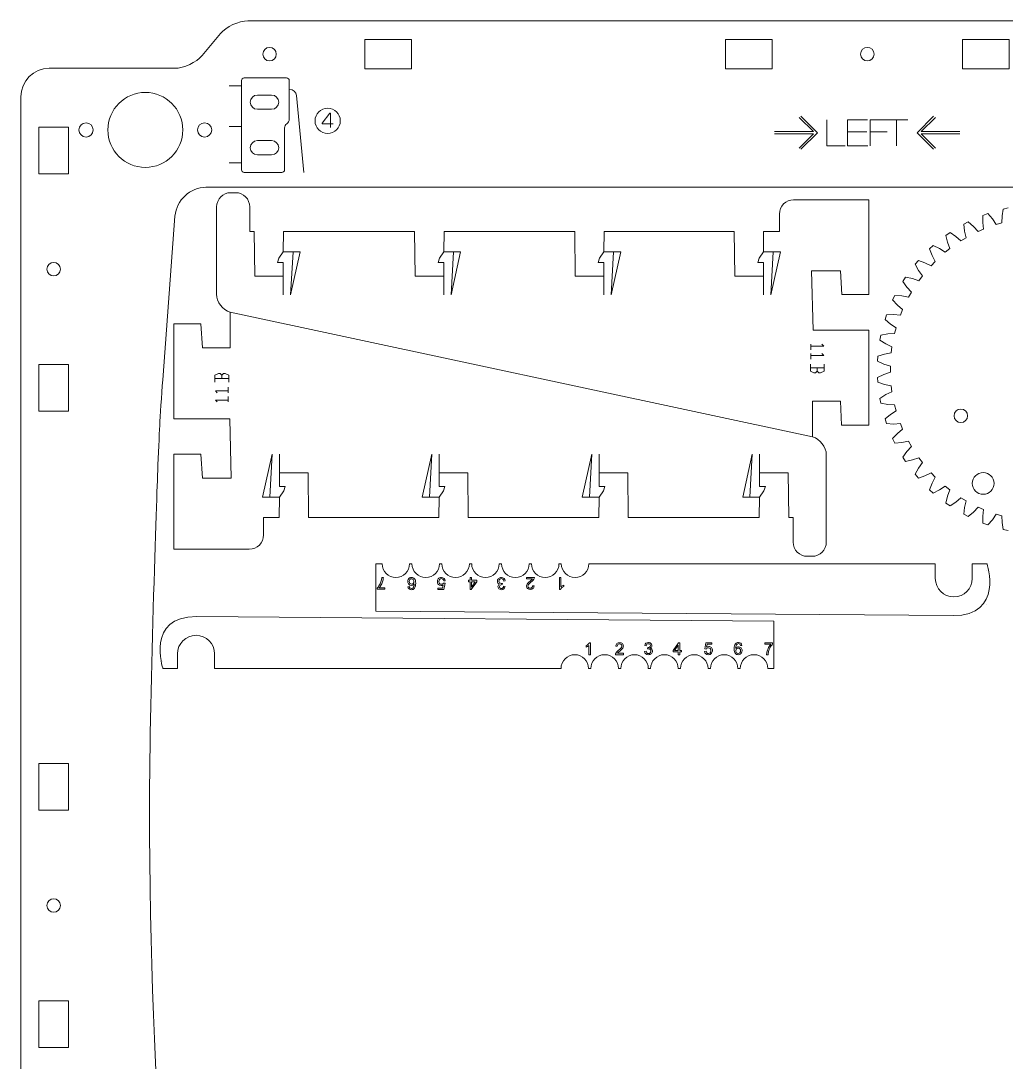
# Model space of a CAD drawing. Header units: inches. Extents: x 1 to 720, y -394 to -4.
# Drawn here: x 1.2 to 209, y -223.6 to -4 of the extents above; entities that cross this region are included whole.
import ezdxf

# ---------------------------------------------------------------- set-up
doc = ezdxf.new("R2010")
doc.units = ezdxf.units.IN
doc.header["$MEASUREMENT"] = 0
doc.layers.add('Layer 1', color=7, linetype='Continuous')

# ---------------------------------------------------------------- blocks, each defined once
blk = doc.blocks.new('block 183')
at = {"layer": 'Layer 1', "lineweight": 0}
blk.add_lwpolyline([(73.7, -7.92), (83.55, -7.92), (83.55, -14.12), (73.7, -14.12), (73.7, -7.92)], dxfattribs=at)
blk = doc.blocks.new('block 184')
at = {"layer": 'Layer 1', "lineweight": 0}
blk.add_open_spline([(53.63, -9.6), (54.42, -9.6), (55.06, -10.24), (55.06, -11.03), (55.06, -11.81), (54.42, -12.45), (53.63, -12.45), (52.84, -12.45), (52.21, -11.81), (52.21, -11.03), (52.21, -10.24), (52.84, -9.6), (53.63, -9.6)], degree=3, knots=[0, 0, 0, 0, 1, 1, 1, 2, 2, 2, 3, 3, 3, 4, 4, 4, 4], dxfattribs=at)
blk = doc.blocks.new('block 182')
at = {"layer": 'Layer 1'}
for name in ['block 183', 'block 184']:
    blk.add_blockref(name, (0, 0), dxfattribs=at)
blk = doc.blocks.new('block 190')
at = {"layer": 'Layer 1', "lineweight": 0}
blk.add_lwpolyline([(159.63, -14.12), (149.78, -14.12), (149.78, -7.92), (159.63, -7.92), (159.63, -14.12)], dxfattribs=at)
blk = doc.blocks.new('block 191')
at = {"layer": 'Layer 1', "lineweight": 0}
blk.add_lwpolyline([(209.63, -14.12), (199.78, -14.12), (199.78, -7.92), (209.63, -7.92), (209.63, -14.12)], dxfattribs=at)
blk = doc.blocks.new('block 189')
at = {"layer": 'Layer 1'}
for name in ['block 190', 'block 191']:
    blk.add_blockref(name, (0, 0), dxfattribs=at)
blk = doc.blocks.new('block 192')
at = {"layer": 'Layer 1', "lineweight": 0}
blk.add_open_spline([(179.7, -12.45), (178.92, -12.45), (178.28, -11.81), (178.28, -11.02), (178.28, -10.23), (178.92, -9.6), (179.7, -9.6), (180.49, -9.6), (181.13, -10.23), (181.13, -11.02), (181.13, -11.81), (180.49, -12.45), (179.7, -12.45)], degree=3, knots=[0, 0, 0, 0, 1, 1, 1, 2, 2, 2, 3, 3, 3, 4, 4, 4, 4], dxfattribs=at)
blk = doc.blocks.new('block 188')
at = {"layer": 'Layer 1'}
for name in ['block 189', 'block 192']:
    blk.add_blockref(name, (0, 0), dxfattribs=at)
blk = doc.blocks.new('block 208')
at = {"layer": 'Layer 1', "lineweight": 0}
blk.add_lwpolyline([(5, -170.45), (5, -160.6), (11.2, -160.6), (11.2, -170.45), (5, -170.45)], dxfattribs=at)
blk = doc.blocks.new('block 209')
at = {"layer": 'Layer 1', "lineweight": 0}
blk.add_lwpolyline([(5, -220.45), (5, -210.6), (11.2, -210.6), (11.2, -220.45), (5, -220.45)], dxfattribs=at)
blk = doc.blocks.new('block 207')
at = {"layer": 'Layer 1'}
for name in ['block 208', 'block 209']:
    blk.add_blockref(name, (0, 0), dxfattribs=at)
blk = doc.blocks.new('block 210')
at = {"layer": 'Layer 1', "lineweight": 0}
blk.add_open_spline([(6.68, -190.53), (6.68, -189.74), (7.32, -189.1), (8.1, -189.1), (8.89, -189.1), (9.53, -189.74), (9.53, -190.53), (9.53, -191.32), (8.89, -191.95), (8.1, -191.95), (7.32, -191.95), (6.68, -191.32), (6.68, -190.53)], degree=3, knots=[0, 0, 0, 0, 1, 1, 1, 2, 2, 2, 3, 3, 3, 4, 4, 4, 4], dxfattribs=at)
blk = doc.blocks.new('block 206')
at = {"layer": 'Layer 1'}
for name in ['block 207', 'block 210']:
    blk.add_blockref(name, (0, 0), dxfattribs=at)
blk = doc.blocks.new('block 213')
at = {"layer": 'Layer 1', "lineweight": 0}
blk.add_lwpolyline([(5, -36.28), (5, -26.43), (11.2, -26.43), (11.2, -36.28), (5, -36.28)], dxfattribs=at)
blk = doc.blocks.new('block 214')
at = {"layer": 'Layer 1', "lineweight": 0}
blk.add_lwpolyline([(5, -86.28), (5, -76.43), (11.2, -76.43), (11.2, -86.28), (5, -86.28)], dxfattribs=at)
blk = doc.blocks.new('block 212')
at = {"layer": 'Layer 1'}
for name in ['block 213', 'block 214']:
    blk.add_blockref(name, (0, 0), dxfattribs=at)
blk = doc.blocks.new('block 215')
at = {"layer": 'Layer 1', "lineweight": 0}
blk.add_open_spline([(6.68, -56.36), (6.68, -55.57), (7.32, -54.93), (8.1, -54.93), (8.89, -54.93), (9.53, -55.57), (9.53, -56.36), (9.53, -57.15), (8.89, -57.78), (8.1, -57.78), (7.32, -57.78), (6.68, -57.15), (6.68, -56.36)], degree=3, knots=[0, 0, 0, 0, 1, 1, 1, 2, 2, 2, 3, 3, 3, 4, 4, 4, 4], dxfattribs=at)
blk = doc.blocks.new('block 211')
at = {"layer": 'Layer 1'}
for name in ['block 212', 'block 215']:
    blk.add_blockref(name, (0, 0), dxfattribs=at)
blk = doc.blocks.new('block 237')
at = {"layer": 'Layer 1', "lineweight": 0}
for points in [[(175.01, -30.33), (171.18, -30.33), (171.18, -24.89)], [(179.82, -30.33), (175.53, -30.33), (175.53, -24.89), (179.77, -24.89)], [(180.29, -30.33), (180.29, -24.89), (184.11, -24.89)], [(183.52, -24.89), (188.22, -24.89)], [(185.88, -30.33), (185.88, -24.89)], [(175.53, -27.42), (179.59, -27.42)], [(180.29, -27.42), (183.89, -27.42)]]:
    blk.add_lwpolyline(points, dxfattribs=at)
blk = doc.blocks.new('block 238')
at = {"layer": 'Layer 1', "lineweight": 0}
for points in [[(165.34, -24.37), (168.32, -27.36), (160.15, -27.36)], [(160.15, -27.86), (168.33, -27.86), (165.33, -30.86)]]:
    blk.add_lwpolyline(points, dxfattribs=at)
blk = doc.blocks.new('block 240')
at = {"layer": 'Layer 1', "lineweight": 0}
for points in [[(199.25, -27.36), (191.08, -27.36), (194.08, -24.36)], [(194.07, -30.85), (191.08, -27.86), (199.25, -27.86)]]:
    blk.add_lwpolyline(points, dxfattribs=at)
blk = doc.blocks.new('block 239')
at = {"layer": 'Layer 1', "lineweight": 0}
blk.add_lwpolyline([(193.69, -31.09), (190.22, -27.61), (193.69, -24.13)], dxfattribs=at)
at = {"layer": 'Layer 1'}
blk.add_blockref('block 240', (0, 0), dxfattribs=at)
blk = doc.blocks.new('block 236')
at = {"layer": 'Layer 1', "lineweight": 0}
blk.add_lwpolyline([(165.71, -24.13), (169.18, -27.61), (165.71, -31.09)], dxfattribs=at)
at = {"layer": 'Layer 1'}
for name in ['block 239', 'block 238', 'block 237']:
    blk.add_blockref(name, (0, 0), dxfattribs=at)
blk = doc.blocks.new('block 244')
at = {"layer": 'Layer 1', "lineweight": 0}
blk.add_open_spline([(57.83, -18.49), (58.61, -18.41), (59.24, -18.99), (59.32, -19.78), (59.32, -19.78), (60.85, -35.97), (60.85, -35.97)], degree=3, knots=[0, 0, 0, 0, 1, 1, 1, 2, 2, 2, 2], dxfattribs=at)
blk = doc.blocks.new('block 243')
at = {"layer": 'Layer 1', "lineweight": 0}
for points in [[(47.71, -17.74), (45.1, -17.74)], [(47.71, -26.3), (45.1, -26.3)], [(47.71, -33.96), (45.1, -33.96)]]:
    blk.add_lwpolyline(points, dxfattribs=at)
blk.add_open_spline([(56.24, -35.97), (56.55, -35.97), (56.81, -35.72), (56.81, -35.4), (56.81, -35.4), (56.81, -26.59), (56.81, -26.59), (56.81, -26.27), (57.02, -25.88), (57.27, -25.7), (57.27, -25.7), (57.32, -25.67), (57.32, -25.67), (57.58, -25.49), (57.79, -25.09), (57.79, -24.78), (57.79, -24.78), (57.79, -16.61), (57.79, -16.61), (57.79, -16.3), (57.53, -16.04), (57.22, -16.04), (57.22, -16.04), (48.27, -16.04), (48.27, -16.04), (47.96, -16.04), (47.71, -16.3), (47.71, -16.61), (47.71, -16.61), (47.71, -35.4), (47.71, -35.4), (47.71, -35.72), (47.96, -35.97), (48.27, -35.97), (48.27, -35.97), (56.24, -35.97), (56.24, -35.97)], degree=3, knots=[0, 0, 0, 0, 1, 1, 1, 2, 2, 2, 3, 3, 3, 4, 4, 4, 5, 5, 5, 6, 6, 6, 7, 7, 7, 8, 8, 8, 9, 9, 9, 10, 10, 10, 11, 11, 11, 12, 12, 12, 12], dxfattribs=at)
at = {"layer": 'Layer 1'}
blk.add_blockref('block 244', (0, 0), dxfattribs=at)
blk = doc.blocks.new('block 249')
at = {"layer": 'Layer 1', "lineweight": 0}
for points in [[(66.46, -25.69), (64.71, -25.69), (64.71, -25.57), (66.35, -23.5), (66.46, -23.5), (66.46, -25.69)], [(67.07, -25.69), (66.46, -25.69), (66.46, -26.48)]]:
    blk.add_lwpolyline(points, dxfattribs=at)
blk = doc.blocks.new('block 258')
at = {"layer": 'Layer 1', "lineweight": 0}
for points in [[(170.11, -72.21), (170.5, -72.6), (167.78, -72.6)], [(167.78, -72.21), (167.78, -73.38)]]:
    blk.add_lwpolyline(points, dxfattribs=at)
blk = doc.blocks.new('block 259')
at = {"layer": 'Layer 1', "lineweight": 0}
for points in [[(170.11, -74.16), (170.5, -74.55), (167.78, -74.55)], [(167.78, -74.16), (167.78, -75.33)]]:
    blk.add_lwpolyline(points, dxfattribs=at)
blk = doc.blocks.new('block 257')
at = {"layer": 'Layer 1'}
for name in ['block 258', 'block 259']:
    blk.add_blockref(name, (0, 0), dxfattribs=at)
blk = doc.blocks.new('block 261')
at = {"layer": 'Layer 1', "lineweight": 0}
for points in [[(167.69, -76.41), (167.69, -77.86), (168.41, -78.23), (168.78, -78.23), (169.14, -77.86), (169.14, -77.14)], [(169.14, -77.86), (169.5, -78.23), (169.86, -78.23), (170.59, -77.86), (170.59, -76.41)], [(170.59, -77.14), (167.69, -77.14)]]:
    blk.add_lwpolyline(points, dxfattribs=at)
blk = doc.blocks.new('block 260')
at = {"layer": 'Layer 1'}
blk.add_blockref('block 261', (0, 0), dxfattribs=at)
blk = doc.blocks.new('block 256')
at = {"layer": 'Layer 1'}
for name in ['block 257', 'block 260']:
    blk.add_blockref(name, (0, 0), dxfattribs=at)
blk = doc.blocks.new('block 264')
at = {"layer": 'Layer 1', "lineweight": 0}
for points in [[(44.93, -84.36), (44.93, -83.2)], [(42.6, -84.36), (42.22, -83.98), (44.93, -83.98)]]:
    blk.add_lwpolyline(points, dxfattribs=at)
blk = doc.blocks.new('block 265')
at = {"layer": 'Layer 1', "lineweight": 0}
for points in [[(42.6, -82.41), (42.22, -82.03), (44.93, -82.03)], [(44.93, -82.41), (44.93, -81.25)]]:
    blk.add_lwpolyline(points, dxfattribs=at)
blk = doc.blocks.new('block 263')
at = {"layer": 'Layer 1'}
for name in ['block 265', 'block 264']:
    blk.add_blockref(name, (0, 0), dxfattribs=at)
blk = doc.blocks.new('block 267')
at = {"layer": 'Layer 1', "lineweight": 0}
for points in [[(43.57, -78.71), (43.21, -78.35), (42.85, -78.35), (42.12, -78.71), (42.12, -80.16)], [(45.02, -80.16), (45.02, -78.71), (44.3, -78.35), (43.94, -78.35), (43.57, -78.71), (43.57, -79.44)], [(42.12, -79.44), (45.02, -79.44)]]:
    blk.add_lwpolyline(points, dxfattribs=at)
blk = doc.blocks.new('block 266')
at = {"layer": 'Layer 1'}
blk.add_blockref('block 267', (0, 0), dxfattribs=at)
blk = doc.blocks.new('block 262')
at = {"layer": 'Layer 1'}
for name in ['block 266', 'block 263']:
    blk.add_blockref(name, (0, 0), dxfattribs=at)
blk = doc.blocks.new('block 312')
at = {"layer": 'Layer 1', "lineweight": 0}
blk.add_open_spline([(200.86, -87.28), (200.86, -88.07), (200.22, -88.7), (199.43, -88.7), (198.65, -88.7), (198.01, -88.06), (198.01, -87.27), (198.02, -86.48), (198.66, -85.85), (199.44, -85.85), (200.23, -85.85), (200.87, -86.49), (200.86, -87.28)], degree=3, knots=[0, 0, 0, 0, 1, 1, 1, 2, 2, 2, 3, 3, 3, 4, 4, 4, 4], dxfattribs=at)
blk = doc.blocks.new('block 313')
at = {"layer": 'Layer 1', "lineweight": 0}
blk.add_open_spline([(235.5, -87.28), (235.5, -88.07), (234.86, -88.7), (234.08, -88.7), (233.29, -88.7), (232.65, -88.06), (232.65, -87.27), (232.66, -86.48), (233.3, -85.85), (234.08, -85.85), (234.87, -85.85), (235.51, -86.49), (235.5, -87.28)], degree=3, knots=[0, 0, 0, 0, 1, 1, 1, 2, 2, 2, 3, 3, 3, 4, 4, 4, 4], dxfattribs=at)
blk = doc.blocks.new('block 314')
at = {"layer": 'Layer 1', "lineweight": 0}
blk.add_open_spline([(218.18, -57.28), (218.18, -58.06), (217.54, -58.7), (216.76, -58.7), (215.97, -58.7), (215.33, -58.06), (215.33, -57.27), (215.34, -56.48), (215.98, -55.85), (216.76, -55.85), (217.55, -55.85), (218.19, -56.49), (218.18, -57.28)], degree=3, knots=[0, 0, 0, 0, 1, 1, 1, 2, 2, 2, 3, 3, 3, 4, 4, 4, 4], dxfattribs=at)
blk = doc.blocks.new('block 311')
at = {"layer": 'Layer 1'}
for name in ['block 314', 'block 312', 'block 313']:
    blk.add_blockref(name, (0, 0), dxfattribs=at)
blk = doc.blocks.new('block 176')
at = {"layer": 'Layer 1', "lineweight": 0}
for points in [[(209.38, -111.49), (208.36, -111.25), (208.13, -109.79), (208.1, -108.37), (206.88, -108.01), (206.08, -109.18), (205.09, -110.28), (204.1, -109.92), (204.07, -108.44), (204.22, -107.03), (203.05, -106.51), (202.11, -107.57), (200.99, -108.54), (200.06, -108.05), (200.21, -106.58), (200.54, -105.2), (199.45, -104.54), (198.38, -105.47), (197.15, -106.29), (196.28, -105.69), (196.62, -104.25), (197.13, -102.92), (196.13, -102.12), (194.95, -102.91), (193.62, -103.57), (192.84, -102.86), (193.36, -101.47), (194.03, -100.22), (193.14, -99.3), (191.87, -99.93), (190.47, -100.41), (189.79, -99.61), (190.48, -98.3), (191.31, -97.15), (190.55, -96.12), (189.2, -96.59), (187.75, -96.88), (187.18, -96), (188.03, -94.79), (189, -93.75), (188.37, -92.64), (186.98, -92.92), (185.51, -93.03), (185.05, -92.08), (186.05, -90.99), (187.15, -90.09), (186.67, -88.9), (185.25, -89.01), (183.77, -88.93), (183.44, -87.92), (184.58, -86.98), (185.77, -86.21), (185.45, -84.98), (184.03, -84.9), (182.58, -84.63), (182.37, -83.6), (183.62, -82.8), (184.91, -82.2), (184.75, -80.93), (183.35, -80.68), (181.94, -80.22), (181.87, -79.17), (183.21, -78.54), (184.56, -78.11), (184.56, -76.83), (183.21, -76.4), (181.87, -75.77), (181.94, -74.71), (183.35, -74.26), (184.75, -74), (184.91, -72.74), (183.62, -72.14), (182.37, -71.34), (182.58, -70.3), (184.03, -70.03), (185.45, -69.96), (185.77, -68.72), (184.58, -67.96), (183.44, -67.01), (183.77, -66.01), (185.25, -65.93), (186.67, -66.04), (187.15, -64.85), (186.05, -63.94), (185.05, -62.86), (185.51, -61.9), (186.98, -62.01), (188.37, -62.3), (189, -61.19), (188.03, -60.15), (187.18, -58.94), (187.75, -58.06), (189.2, -58.35), (190.55, -58.81), (191.31, -57.79), (190.48, -56.64), (189.79, -55.33), (190.47, -54.53), (191.87, -55), (193.14, -55.64), (194.03, -54.72), (193.36, -53.47), (192.84, -52.08), (193.62, -51.37), (194.95, -52.03), (196.13, -52.81), (197.13, -52.02), (196.62, -50.69), (196.28, -49.25), (197.15, -48.65), (198.38, -49.46), (199.45, -50.4), (200.54, -49.74), (200.21, -48.35), (200.06, -46.88), (200.99, -46.39), (202.11, -47.36), (203.05, -48.43), (204.22, -47.91), (204.07, -46.5), (204.1, -45.02), (205.09, -44.65), (206.08, -45.76), (206.88, -46.93), (208.1, -46.57), (208.13, -45.15), (208.36, -43.68), (209.38, -43.45)], [(90.33, -57.83), (84.33, -57.83), (84.23, -48.44), (56.6, -48.44), (56.52, -52.73)], [(124.09, -57.83), (118.09, -57.83), (117.99, -48.44), (90.43, -48.44), (90.36, -52.73)], [(157.74, -57.83), (151.74, -57.83), (151.64, -48.44), (124.19, -48.44), (124.13, -52.73)], [(56.52, -61.77), (56.52, -54.93), (55.32, -54.93), (55.61, -54.04), (56.52, -52.73), (58.58, -52.73), (58.08, -61.77), (60.09, -52.73)], [(58.58, -52.73), (60.09, -52.73)], [(90.36, -61.77), (90.36, -54.93), (89.16, -54.93), (89.45, -54.04), (90.36, -52.73), (92.42, -52.73), (91.92, -61.77), (93.93, -52.73)], [(92.42, -52.73), (93.93, -52.73)], [(124.13, -61.77), (124.13, -54.93), (122.93, -54.93), (123.21, -54.04), (124.13, -52.73), (126.18, -52.73), (125.68, -61.77), (127.7, -52.73)], [(126.18, -52.73), (127.7, -52.73)], [(157.81, -61.77), (157.81, -54.93), (156.61, -54.93), (156.89, -54.04), (157.81, -52.73), (159.86, -52.73), (159.36, -61.77), (161.38, -52.73)], [(159.86, -52.73), (161.38, -52.73)], [(55.71, -95.37), (55.71, -102.21), (56.91, -102.21), (56.63, -103.09), (55.71, -104.41), (53.66, -104.41), (54.16, -95.37), (52.14, -104.41)], [(89.39, -95.37), (89.39, -102.21), (90.59, -102.21), (90.31, -103.09), (89.4, -104.41), (87.34, -104.41), (87.84, -95.37), (85.82, -104.41)], [(123.16, -95.37), (123.16, -102.21), (124.36, -102.21), (124.07, -103.09), (123.16, -104.41), (121.1, -104.41), (121.6, -95.37), (119.59, -104.41)], [(157, -95.37), (157, -102.21), (158.2, -102.21), (157.91, -103.09), (157, -104.41), (154.94, -104.41), (155.44, -95.37), (153.43, -104.41)], [(55.78, -99.31), (61.78, -99.31), (61.88, -108.7), (89.33, -108.7), (89.4, -104.41)], [(89.43, -99.31), (95.43, -99.31), (95.53, -108.7), (123.09, -108.7), (123.16, -104.41)], [(123.19, -99.31), (129.19, -99.31), (129.29, -108.7), (156.92, -108.7), (157, -104.41)], [(53.66, -104.41), (52.14, -104.41)], [(87.34, -104.41), (85.82, -104.41)], [(121.1, -104.41), (119.59, -104.41)], [(154.94, -104.41), (153.43, -104.41)], [(76.07, -118.46), (77.37, -118.46)], [(83.17, -118.46), (83.67, -118.46)], [(89.47, -118.46), (89.97, -118.46)], [(95.77, -118.46), (96.27, -118.46)], [(102.07, -118.46), (102.57, -118.46)], [(108.37, -118.46), (108.87, -118.46)], [(114.67, -118.46), (115.17, -118.46)], [(120.97, -118.46), (194.05, -118.46)], [(204.93, -119.93), (204.93, -119.93)], [(96.23, -121.36), (96.23, -121.96), (97.33, -121.96), (97.33, -122.25), (96.18, -123.88), (95.92, -123.88), (95.92, -122.25), (95.58, -122.25), (95.58, -121.96), (95.92, -121.96), (95.92, -121.36), (96.23, -121.36), (96.23, -121.36)], [(96.23, -122.25), (96.23, -123.38), (97.02, -122.25), (96.23, -122.25), (96.23, -122.25)], [(204.93, -127.16), (204.93, -127.16)], [(31.14, -131.85), (31.14, -131.85)], [(139.84, -137.65), (139.84, -137.05), (138.74, -137.05), (138.74, -136.76), (139.9, -135.13), (140.15, -135.13), (140.15, -136.76), (140.49, -136.76), (140.49, -137.05), (140.15, -137.05), (140.15, -137.65), (139.84, -137.65), (139.84, -137.65)], [(139.84, -136.76), (139.84, -135.62), (139.05, -136.76), (139.84, -136.76), (139.84, -136.76)], [(31.14, -139.08), (31.14, -139.08)], [(115.11, -140.55), (42.02, -140.55)], [(121.41, -140.55), (120.91, -140.55)], [(127.71, -140.55), (127.21, -140.55)], [(134.01, -140.55), (133.51, -140.55)], [(140.31, -140.55), (139.81, -140.55)], [(146.61, -140.55), (146.11, -140.55)], [(152.91, -140.55), (152.41, -140.55)], [(160.01, -140.55), (158.71, -140.55)]]:
    blk.add_lwpolyline(points, dxfattribs=at)
for points, knots in [([(325.81, -14.01), (323.87, -14.01), (321.26, -12.79), (320.02, -11.3), (320.02, -11.3), (316.16, -6.71), (316.16, -6.71), (314.92, -5.22), (312.31, -4.01), (310.37, -4.01), (310.37, -4.01), (49.07, -4.01), (49.07, -4.01), (47.13, -4.01), (44.52, -5.22), (43.27, -6.71), (43.27, -6.71), (39.42, -11.3), (39.42, -11.3), (38.17, -12.79), (35.57, -14.01), (33.63, -14.01), (33.63, -14.01), (7.17, -14.01), (7.17, -14.01), (3.87, -14.01), (1.17, -16.71), (1.17, -20.01), (1.17, -20.01), (1.17, -386.03), (1.17, -386.03), (1.17, -389.33), (3.87, -392.03), (7.17, -392.03), (7.17, -392.03), (33.63, -392.03), (33.63, -392.03), (35.57, -392.03), (38.17, -390.81), (39.42, -389.33), (39.42, -389.33), (43.27, -384.73), (43.27, -384.73), (44.52, -383.25), (47.13, -382.03), (49.07, -382.03), (49.07, -382.03), (310.37, -382.03), (310.37, -382.03), (312.31, -382.03), (314.92, -383.25), (316.16, -384.73), (316.16, -384.73), (320.02, -389.33), (320.02, -389.33), (321.26, -390.81), (323.87, -392.03), (325.81, -392.03), (325.81, -392.03), (352.26, -392.03), (352.26, -392.03), (355.56, -392.03), (358.26, -389.33), (358.26, -386.03), (358.26, -386.03), (358.27, -20.01), (358.27, -20.01), (358.27, -16.71), (355.57, -14.01), (352.27, -14.01), (352.27, -14.01), (325.81, -14.01), (325.81, -14.01)], [0, 0, 0, 0, 1, 1, 1, 2, 2, 2, 3, 3, 3, 4, 4, 4, 5, 5, 5, 6, 6, 6, 7, 7, 7, 8, 8, 8, 9, 9, 9, 10, 10, 10, 11, 11, 11, 12, 12, 12, 13, 13, 13, 14, 14, 14, 15, 15, 15, 16, 16, 16, 17, 17, 17, 18, 18, 18, 19, 19, 19, 20, 20, 20, 21, 21, 21, 22, 22, 22, 23, 23, 23, 24, 24, 24, 24]), ([(27.43, -34.91), (31.8, -34.91), (35.33, -31.37), (35.33, -27.01), (35.33, -22.64), (31.8, -19.11), (27.43, -19.11), (23.07, -19.11), (19.53, -22.64), (19.53, -27.01), (19.53, -31.37), (23.07, -34.91), (27.43, -34.91)], [0, 0, 0, 0, 1, 1, 1, 2, 2, 2, 3, 3, 3, 4, 4, 4, 4]), ([(54.07, -22.66), (54.9, -22.66), (55.57, -21.99), (55.57, -21.16), (55.57, -20.33), (54.9, -19.66), (54.07, -19.66), (54.07, -19.66), (51.07, -19.66), (51.07, -19.66), (50.25, -19.66), (49.57, -20.33), (49.57, -21.16), (49.57, -21.99), (50.25, -22.66), (51.07, -22.66), (51.07, -22.66), (54.07, -22.66), (54.07, -22.66)], [0, 0, 0, 0, 1, 1, 1, 2, 2, 2, 3, 3, 3, 4, 4, 4, 5, 5, 5, 6, 6, 6, 6]), ([(68.55, -25.09), (68.55, -26.55), (67.36, -27.74), (65.89, -27.74), (64.42, -27.74), (63.23, -26.55), (63.23, -25.09), (63.23, -23.62), (64.42, -22.43), (65.89, -22.43), (67.36, -22.43), (68.55, -23.62), (68.55, -25.09)], [0, 0, 0, 0, 1, 1, 1, 2, 2, 2, 3, 3, 3, 4, 4, 4, 4]), ([(14.93, -28.51), (15.76, -28.51), (16.43, -27.84), (16.43, -27.01), (16.43, -26.18), (15.76, -25.51), (14.93, -25.51), (14.11, -25.51), (13.43, -26.18), (13.43, -27.01), (13.43, -27.84), (14.11, -28.51), (14.93, -28.51)], [0, 0, 0, 0, 1, 1, 1, 2, 2, 2, 3, 3, 3, 4, 4, 4, 4]), ([(39.93, -28.51), (40.76, -28.51), (41.43, -27.84), (41.43, -27.01), (41.43, -26.18), (40.76, -25.51), (39.93, -25.51), (39.11, -25.51), (38.43, -26.18), (38.43, -27.01), (38.43, -27.84), (39.11, -28.51), (39.93, -28.51)], [0, 0, 0, 0, 1, 1, 1, 2, 2, 2, 3, 3, 3, 4, 4, 4, 4]), ([(54.07, -32.26), (54.9, -32.26), (55.57, -31.59), (55.57, -30.76), (55.57, -29.93), (54.9, -29.26), (54.07, -29.26), (54.07, -29.26), (51.07, -29.26), (51.07, -29.26), (50.25, -29.26), (49.57, -29.93), (49.57, -30.76), (49.57, -31.59), (50.25, -32.26), (51.07, -32.26), (51.07, -32.26), (54.07, -32.26), (54.07, -32.26)], [0, 0, 0, 0, 1, 1, 1, 2, 2, 2, 3, 3, 3, 4, 4, 4, 5, 5, 5, 6, 6, 6, 6]), ([(305.02, -107.03), (305.02, -107.03), (305.02, -288.08), (305.02, -288.08), (305.02, -291.39), (302.33, -294.08), (299.02, -294.08), (299.02, -294.08), (40.22, -294.08), (40.22, -294.08), (40.22, -294.08), (40.14, -294.02), (40.14, -294.02), (36.9, -293.42), (33.98, -290.19), (33.67, -286.84), (33.67, -286.84), (28.32, -229.85), (28.32, -170.08), (28.32, -145.04), (30.05, -98.94), (30.05, -98.94), (30.18, -95.57), (30.37, -91.24), (30.47, -89.3), (30.57, -87.36), (30.86, -83.03), (31.11, -79.67), (31.11, -79.67), (33.68, -45.18), (33.68, -45.18), (33.98, -41.82), (36.92, -39.08), (40.22, -39.08), (40.22, -39.08), (299.02, -39.08), (299.02, -39.08), (302.33, -39.08), (305.02, -41.77), (305.02, -45.08), (305.02, -45.08), (305.02, -107.03), (305.02, -107.03)], [0, 0, 0, 0, 1, 1, 1, 2, 2, 2, 3, 3, 3, 4, 4, 4, 5, 5, 5, 6, 6, 6, 7, 7, 7, 8, 8, 8, 9, 9, 9, 10, 10, 10, 11, 11, 11, 12, 12, 12, 13, 13, 13, 14, 14, 14, 14]), ([(56.5, -57.83), (56.5, -57.83), (50.5, -57.83), (50.5, -57.83), (50.5, -57.83), (50.4, -48.44), (50.4, -48.44), (50.4, -48.44), (49.46, -48.44), (49.46, -48.44), (49.46, -48.44), (49.46, -43.24), (49.46, -43.24), (49.46, -41.59), (48.11, -40.24), (46.46, -40.24), (46.46, -40.24), (45.46, -40.24), (45.46, -40.24), (43.81, -40.24), (42.46, -41.59), (42.46, -43.24), (42.46, -43.24), (42.46, -43.94), (42.46, -43.94), (42.46, -45.59), (42.46, -49.79), (42.46, -51.44), (42.46, -51.44), (42.46, -52.14), (42.46, -52.14), (42.46, -53.79), (42.46, -56.49), (42.46, -58.14), (42.46, -58.14), (42.46, -61.63), (42.46, -61.63), (42.46, -63.28), (43.76, -64.99), (45.35, -65.42), (45.35, -65.42), (168.16, -91.71), (168.16, -91.71), (168.16, -91.71), (168.16, -84.22), (168.16, -84.22), (168.16, -84.22), (174.06, -84.22), (174.06, -84.22), (174.06, -84.22), (174.25, -89.22), (174.25, -89.22), (174.25, -89.22), (180.06, -89.22), (180.06, -89.22), (180.06, -89.22), (180.06, -69.22), (180.06, -69.22), (180.06, -69.22), (174.06, -69.22), (174.06, -69.22), (174.06, -69.22), (168.26, -69.22), (168.26, -69.22), (168.26, -69.22), (167.96, -56.74), (167.96, -56.74), (167.96, -56.74), (174.06, -56.74), (174.06, -56.74), (174.06, -56.74), (174.3, -61.74), (174.3, -61.74), (174.3, -61.74), (180.06, -61.74), (180.06, -61.74), (180.06, -61.74), (180.06, -41.74), (180.06, -41.74), (180.06, -41.74), (174.06, -41.74), (174.06, -41.74), (174.06, -41.74), (168.16, -41.74), (168.16, -41.74), (168.16, -41.74), (168.06, -41.74), (168.06, -41.74), (168.06, -41.74), (164.16, -41.74), (164.16, -41.74), (162.51, -41.74), (161.16, -43.09), (161.16, -44.74), (161.16, -44.74), (161.16, -48.44), (161.16, -48.44), (161.16, -48.44), (157.84, -48.44), (157.84, -48.44), (157.84, -48.44), (157.81, -52.73), (157.81, -52.73)], [0, 0, 0, 0, 1, 1, 1, 2, 2, 2, 3, 3, 3, 4, 4, 4, 5, 5, 5, 6, 6, 6, 7, 7, 7, 8, 8, 8, 9, 9, 9, 10, 10, 10, 11, 11, 11, 12, 12, 12, 13, 13, 13, 14, 14, 14, 15, 15, 15, 16, 16, 16, 17, 17, 17, 18, 18, 18, 19, 19, 19, 20, 20, 20, 21, 21, 21, 22, 22, 22, 23, 23, 23, 24, 24, 24, 25, 25, 25, 26, 26, 26, 27, 27, 27, 28, 28, 28, 29, 29, 29, 30, 30, 30, 31, 31, 31, 32, 32, 32, 33, 33, 33, 34, 34, 34, 34]), ([(45.36, -65.43), (45.36, -65.43), (45.36, -72.92), (45.36, -72.92), (45.36, -72.92), (39.46, -72.92), (39.46, -72.92), (39.46, -72.92), (39.17, -67.92), (39.17, -67.92), (39.17, -67.92), (33.46, -67.92), (33.46, -67.92), (33.46, -67.92), (33.46, -87.92), (33.46, -87.92), (33.46, -87.92), (39.46, -87.92), (39.46, -87.92), (39.46, -87.92), (45.26, -87.92), (45.26, -87.92), (45.26, -87.92), (45.56, -100.4), (45.56, -100.4), (45.56, -100.4), (39.46, -100.4), (39.46, -100.4), (39.46, -100.4), (39.17, -95.4), (39.17, -95.4), (39.17, -95.4), (33.46, -95.4), (33.46, -95.4), (33.46, -95.4), (33.46, -115.4), (33.46, -115.4), (33.46, -115.4), (39.46, -115.4), (39.46, -115.4), (39.46, -115.4), (45.36, -115.4), (45.36, -115.4), (45.36, -115.4), (45.46, -115.4), (45.46, -115.4), (45.46, -115.4), (49.36, -115.4), (49.36, -115.4), (51.01, -115.4), (52.36, -114.05), (52.36, -112.4), (52.36, -112.4), (52.36, -108.7), (52.36, -108.7), (52.36, -108.7), (55.68, -108.7), (55.68, -108.7), (55.68, -108.7), (55.71, -104.41), (55.71, -104.41)], [0, 0, 0, 0, 1, 1, 1, 2, 2, 2, 3, 3, 3, 4, 4, 4, 5, 5, 5, 6, 6, 6, 7, 7, 7, 8, 8, 8, 9, 9, 9, 10, 10, 10, 11, 11, 11, 12, 12, 12, 13, 13, 13, 14, 14, 14, 15, 15, 15, 16, 16, 16, 17, 17, 17, 18, 18, 18, 19, 19, 19, 20, 20, 20, 20]), ([(157.02, -99.31), (157.02, -99.31), (163.02, -99.31), (163.02, -99.31), (163.02, -99.31), (163.12, -108.7), (163.12, -108.7), (163.12, -108.7), (164.06, -108.7), (164.06, -108.7), (164.06, -108.7), (164.06, -113.9), (164.06, -113.9), (164.06, -115.55), (165.41, -116.9), (167.06, -116.9), (167.06, -116.9), (168.06, -116.9), (168.06, -116.9), (169.71, -116.9), (171.06, -115.55), (171.06, -113.9), (171.06, -113.9), (171.06, -113.2), (171.06, -113.2), (171.06, -111.55), (171.06, -107.35), (171.06, -105.7), (171.06, -105.7), (171.06, -105), (171.06, -105), (171.06, -103.35), (171.06, -100.65), (171.06, -99), (171.06, -99), (171.06, -95.51), (171.06, -95.51), (171.06, -93.86), (169.76, -92.15), (168.17, -91.72)], [0, 0, 0, 0, 1, 1, 1, 2, 2, 2, 3, 3, 3, 4, 4, 4, 5, 5, 5, 6, 6, 6, 7, 7, 7, 8, 8, 8, 9, 9, 9, 10, 10, 10, 11, 11, 11, 12, 12, 12, 13, 13, 13, 13]), ([(206.45, -101.53), (206.45, -102.8), (205.42, -103.83), (204.15, -103.83), (202.88, -103.83), (201.85, -102.8), (201.85, -101.53), (201.85, -100.26), (202.88, -99.23), (204.15, -99.23), (205.42, -99.23), (206.45, -100.26), (206.45, -101.53)], [0, 0, 0, 0, 1, 1, 1, 2, 2, 2, 3, 3, 3, 4, 4, 4, 4]), ([(201.85, -118.46), (201.85, -118.46), (204.93, -118.46), (204.93, -118.46), (204.93, -118.46), (208.58, -129.41), (197.82, -129.41), (197.82, -129.41), (76.07, -128.46), (76.07, -128.46), (76.07, -128.46), (76.07, -118.46), (76.07, -118.46)], [0, 0, 0, 0, 1, 1, 1, 2, 2, 2, 3, 3, 3, 4, 4, 4, 4]), ([(83.17, -118.46), (83.17, -120.06), (81.87, -121.36), (80.27, -121.36), (78.67, -121.36), (77.37, -120.06), (77.37, -118.46)], [0, 0, 0, 0, 1, 1, 1, 2, 2, 2, 2]), ([(89.47, -118.46), (89.47, -120.06), (88.17, -121.36), (86.57, -121.36), (84.97, -121.36), (83.67, -120.06), (83.67, -118.46)], [0, 0, 0, 0, 1, 1, 1, 2, 2, 2, 2]), ([(95.77, -118.46), (95.77, -120.06), (94.47, -121.36), (92.87, -121.36), (91.27, -121.36), (89.97, -120.06), (89.97, -118.46)], [0, 0, 0, 0, 1, 1, 1, 2, 2, 2, 2]), ([(102.07, -118.46), (102.07, -120.06), (100.77, -121.36), (99.17, -121.36), (97.57, -121.36), (96.27, -120.06), (96.27, -118.46)], [0, 0, 0, 0, 1, 1, 1, 2, 2, 2, 2]), ([(108.37, -118.46), (108.37, -120.06), (107.07, -121.36), (105.47, -121.36), (103.87, -121.36), (102.57, -120.06), (102.57, -118.46)], [0, 0, 0, 0, 1, 1, 1, 2, 2, 2, 2]), ([(114.67, -118.46), (114.67, -120.06), (113.37, -121.36), (111.77, -121.36), (110.17, -121.36), (108.87, -120.06), (108.87, -118.46)], [0, 0, 0, 0, 1, 1, 1, 2, 2, 2, 2]), ([(120.97, -118.46), (120.97, -120.06), (119.67, -121.36), (118.07, -121.36), (116.47, -121.36), (115.17, -120.06), (115.17, -118.46)], [0, 0, 0, 0, 1, 1, 1, 2, 2, 2, 2]), ([(197.95, -125.45), (195.8, -125.45), (194.05, -123.7), (194.05, -121.55), (194.05, -121.55), (194.05, -118.46), (194.05, -118.46)], [0, 0, 0, 0, 1, 1, 1, 2, 2, 2, 2]), ([(201.85, -118.46), (201.85, -118.46), (201.85, -121.55), (201.85, -121.55), (201.85, -123.7), (200.1, -125.45), (197.95, -125.45)], [0, 0, 0, 0, 1, 1, 1, 2, 2, 2, 2]), ([(77.98, -123.55), (77.98, -123.55), (77.98, -123.85), (77.98, -123.85), (77.98, -123.85), (76.35, -123.85), (76.35, -123.85), (76.35, -123.85), (76.35, -123.61), (76.35, -123.61), (76.51, -123.44), (76.67, -123.21), (76.83, -122.93), (76.98, -122.64), (77.11, -122.35), (77.19, -122.05), (77.25, -121.84), (77.29, -121.61), (77.31, -121.36), (77.31, -121.36), (77.63, -121.36), (77.63, -121.36), (77.63, -121.56), (77.59, -121.8), (77.51, -122.08), (77.44, -122.36), (77.33, -122.63), (77.19, -122.89), (77.05, -123.15), (76.9, -123.37), (76.74, -123.55), (76.74, -123.55), (77.98, -123.55), (77.98, -123.55), (77.98, -123.55), (77.98, -123.55), (77.98, -123.55)], [0, 0, 0, 0, 1, 1, 1, 2, 2, 2, 3, 3, 3, 4, 4, 4, 5, 5, 5, 6, 6, 6, 7, 7, 7, 8, 8, 8, 9, 9, 9, 10, 10, 10, 11, 11, 11, 12, 12, 12, 12]), ([(82.82, -123.31), (82.82, -123.31), (83.13, -123.29), (83.13, -123.29), (83.16, -123.41), (83.2, -123.5), (83.25, -123.55), (83.33, -123.64), (83.44, -123.68), (83.56, -123.68), (83.66, -123.68), (83.75, -123.66), (83.82, -123.6), (83.92, -123.53), (83.99, -123.43), (84.05, -123.29), (84.11, -123.15), (84.14, -122.96), (84.14, -122.71), (84.06, -122.82), (83.97, -122.9), (83.86, -122.96), (83.76, -123.01), (83.64, -123.04), (83.53, -123.04), (83.32, -123.04), (83.14, -122.97), (83, -122.81), (82.85, -122.66), (82.78, -122.47), (82.78, -122.22), (82.78, -122.07), (82.81, -121.92), (82.88, -121.78), (82.95, -121.65), (83.04, -121.54), (83.16, -121.47), (83.28, -121.4), (83.42, -121.36), (83.57, -121.36), (83.83, -121.36), (84.04, -121.46), (84.2, -121.65), (84.37, -121.84), (84.45, -122.15), (84.45, -122.59), (84.45, -123.07), (84.36, -123.43), (84.18, -123.65), (84.02, -123.84), (83.81, -123.94), (83.54, -123.94), (83.34, -123.94), (83.18, -123.88), (83.05, -123.77), (82.93, -123.66), (82.85, -123.51), (82.82, -123.31), (82.82, -123.31), (82.82, -123.31), (82.82, -123.31)], [0, 0, 0, 0, 1, 1, 1, 2, 2, 2, 3, 3, 3, 4, 4, 4, 5, 5, 5, 6, 6, 6, 7, 7, 7, 8, 8, 8, 9, 9, 9, 10, 10, 10, 11, 11, 11, 12, 12, 12, 13, 13, 13, 14, 14, 14, 15, 15, 15, 16, 16, 16, 17, 17, 17, 18, 18, 18, 19, 19, 19, 20, 20, 20, 20]), ([(84.09, -122.22), (84.09, -122.12), (84.07, -122.01), (84.02, -121.92), (83.98, -121.82), (83.91, -121.74), (83.83, -121.69), (83.75, -121.64), (83.66, -121.62), (83.58, -121.62), (83.44, -121.62), (83.33, -121.67), (83.24, -121.77), (83.14, -121.88), (83.1, -122.02), (83.1, -122.21), (83.1, -122.38), (83.14, -122.52), (83.24, -122.62), (83.33, -122.72), (83.45, -122.77), (83.59, -122.77), (83.73, -122.77), (83.85, -122.72), (83.94, -122.62), (84.04, -122.52), (84.09, -122.39), (84.09, -122.22), (84.09, -122.22), (84.09, -122.22), (84.09, -122.22)], [0, 0, 0, 0, 1, 1, 1, 2, 2, 2, 3, 3, 3, 4, 4, 4, 5, 5, 5, 6, 6, 6, 7, 7, 7, 8, 8, 8, 9, 9, 9, 10, 10, 10, 10]), ([(90.69, -122.06), (90.69, -122.06), (90.37, -122.09), (90.37, -122.09), (90.34, -121.93), (90.29, -121.81), (90.2, -121.73), (90.11, -121.65), (90.01, -121.61), (89.88, -121.61), (89.73, -121.61), (89.61, -121.67), (89.5, -121.78), (89.4, -121.89), (89.35, -122.04), (89.35, -122.23), (89.35, -122.41), (89.4, -122.55), (89.5, -122.65), (89.6, -122.75), (89.73, -122.8), (89.89, -122.8), (89.99, -122.8), (90.08, -122.78), (90.16, -122.73), (90.24, -122.69), (90.3, -122.63), (90.35, -122.56), (90.35, -122.56), (90.64, -122.59), (90.64, -122.59), (90.64, -122.59), (90.39, -123.89), (90.39, -123.89), (90.39, -123.89), (89.14, -123.89), (89.14, -123.89), (89.14, -123.89), (89.14, -123.6), (89.14, -123.6), (89.14, -123.6), (90.14, -123.6), (90.14, -123.6), (90.14, -123.6), (90.28, -122.92), (90.28, -122.92), (90.13, -123.02), (89.97, -123.08), (89.8, -123.08), (89.58, -123.08), (89.4, -123), (89.25, -122.85), (89.09, -122.69), (89.02, -122.5), (89.02, -122.26), (89.02, -122.03), (89.09, -121.83), (89.22, -121.66), (89.38, -121.46), (89.6, -121.36), (89.88, -121.36), (90.11, -121.36), (90.3, -121.42), (90.44, -121.55), (90.59, -121.68), (90.67, -121.85), (90.69, -122.06), (90.69, -122.06), (90.69, -122.06), (90.69, -122.06)], [0, 0, 0, 0, 1, 1, 1, 2, 2, 2, 3, 3, 3, 4, 4, 4, 5, 5, 5, 6, 6, 6, 7, 7, 7, 8, 8, 8, 9, 9, 9, 10, 10, 10, 11, 11, 11, 12, 12, 12, 13, 13, 13, 14, 14, 14, 15, 15, 15, 16, 16, 16, 17, 17, 17, 18, 18, 18, 19, 19, 19, 20, 20, 20, 21, 21, 21, 22, 22, 22, 23, 23, 23, 23]), ([(103.34, -122.07), (103.34, -122.07), (103.03, -122.11), (103.03, -122.11), (102.99, -121.93), (102.93, -121.81), (102.85, -121.73), (102.76, -121.65), (102.66, -121.61), (102.53, -121.61), (102.39, -121.61), (102.26, -121.66), (102.16, -121.77), (102.06, -121.87), (102.01, -121.99), (102.01, -122.14), (102.01, -122.28), (102.06, -122.4), (102.15, -122.49), (102.25, -122.59), (102.36, -122.63), (102.51, -122.63), (102.57, -122.63), (102.64, -122.62), (102.73, -122.6), (102.73, -122.6), (102.69, -122.87), (102.69, -122.87), (102.67, -122.87), (102.65, -122.87), (102.64, -122.87), (102.51, -122.87), (102.39, -122.9), (102.28, -122.97), (102.18, -123.04), (102.13, -123.15), (102.13, -123.29), (102.13, -123.4), (102.17, -123.5), (102.24, -123.57), (102.32, -123.65), (102.42, -123.68), (102.54, -123.68), (102.66, -123.68), (102.76, -123.65), (102.84, -123.57), (102.92, -123.49), (102.97, -123.38), (103, -123.23), (103, -123.23), (103.31, -123.28), (103.31, -123.28), (103.27, -123.49), (103.18, -123.65), (103.05, -123.77), (102.91, -123.88), (102.75, -123.94), (102.55, -123.94), (102.41, -123.94), (102.28, -123.91), (102.17, -123.85), (102.05, -123.79), (101.96, -123.71), (101.9, -123.61), (101.84, -123.51), (101.81, -123.4), (101.81, -123.28), (101.81, -123.17), (101.84, -123.07), (101.9, -122.98), (101.95, -122.89), (102.04, -122.82), (102.16, -122.77), (102.01, -122.74), (101.89, -122.66), (101.81, -122.56), (101.73, -122.45), (101.68, -122.31), (101.68, -122.15), (101.68, -121.93), (101.76, -121.74), (101.93, -121.59), (102.09, -121.43), (102.29, -121.36), (102.54, -121.36), (102.76, -121.36), (102.94, -121.42), (103.09, -121.56), (103.23, -121.69), (103.32, -121.86), (103.34, -122.07), (103.34, -122.07), (103.34, -122.07), (103.34, -122.07)], [0, 0, 0, 0, 1, 1, 1, 2, 2, 2, 3, 3, 3, 4, 4, 4, 5, 5, 5, 6, 6, 6, 7, 7, 7, 8, 8, 8, 9, 9, 9, 10, 10, 10, 11, 11, 11, 12, 12, 12, 13, 13, 13, 14, 14, 14, 15, 15, 15, 16, 16, 16, 17, 17, 17, 18, 18, 18, 19, 19, 19, 20, 20, 20, 21, 21, 21, 22, 22, 22, 23, 23, 23, 24, 24, 24, 25, 25, 25, 26, 26, 26, 27, 27, 27, 28, 28, 28, 29, 29, 29, 30, 30, 30, 31, 31, 31, 31]), ([(107.82, -121.66), (107.82, -121.66), (107.82, -121.36), (107.82, -121.36), (107.82, -121.36), (109.49, -121.36), (109.49, -121.36), (109.49, -121.43), (109.48, -121.5), (109.45, -121.57), (109.41, -121.69), (109.34, -121.8), (109.25, -121.91), (109.15, -122.02), (109.02, -122.15), (108.84, -122.29), (108.57, -122.52), (108.38, -122.69), (108.28, -122.83), (108.19, -122.96), (108.14, -123.08), (108.14, -123.2), (108.14, -123.32), (108.18, -123.43), (108.27, -123.51), (108.36, -123.59), (108.47, -123.64), (108.61, -123.64), (108.76, -123.64), (108.88, -123.59), (108.97, -123.5), (109.06, -123.41), (109.11, -123.29), (109.11, -123.13), (109.11, -123.13), (109.43, -123.16), (109.43, -123.16), (109.41, -123.4), (109.32, -123.58), (109.18, -123.71), (109.04, -123.83), (108.85, -123.89), (108.61, -123.89), (108.37, -123.89), (108.17, -123.83), (108.03, -123.69), (107.89, -123.56), (107.82, -123.39), (107.82, -123.19), (107.82, -123.09), (107.84, -122.99), (107.88, -122.89), (107.92, -122.8), (107.99, -122.69), (108.09, -122.59), (108.18, -122.48), (108.34, -122.33), (108.57, -122.14), (108.75, -121.99), (108.87, -121.88), (108.92, -121.82), (108.98, -121.77), (109.02, -121.71), (109.06, -121.66), (109.06, -121.66), (107.82, -121.66), (107.82, -121.66), (107.82, -121.66), (107.82, -121.66), (107.82, -121.66)], [0, 0, 0, 0, 1, 1, 1, 2, 2, 2, 3, 3, 3, 4, 4, 4, 5, 5, 5, 6, 6, 6, 7, 7, 7, 8, 8, 8, 9, 9, 9, 10, 10, 10, 11, 11, 11, 12, 12, 12, 13, 13, 13, 14, 14, 14, 15, 15, 15, 16, 16, 16, 17, 17, 17, 18, 18, 18, 19, 19, 19, 20, 20, 20, 21, 21, 21, 22, 22, 22, 23, 23, 23, 23]), ([(114.76, -121.36), (114.76, -121.36), (115.07, -121.36), (115.07, -121.36), (115.07, -121.36), (115.07, -123.33), (115.07, -123.33), (115.14, -123.26), (115.24, -123.19), (115.36, -123.12), (115.48, -123.05), (115.59, -122.99), (115.69, -122.96), (115.69, -122.96), (115.69, -123.26), (115.69, -123.26), (115.52, -123.34), (115.36, -123.44), (115.23, -123.56), (115.11, -123.67), (115.01, -123.78), (114.96, -123.89), (114.96, -123.89), (114.76, -123.89), (114.76, -123.89), (114.76, -123.89), (114.76, -121.36), (114.76, -121.36), (114.76, -121.36), (114.76, -121.36), (114.76, -121.36)], [0, 0, 0, 0, 1, 1, 1, 2, 2, 2, 3, 3, 3, 4, 4, 4, 5, 5, 5, 6, 6, 6, 7, 7, 7, 8, 8, 8, 9, 9, 9, 10, 10, 10, 10]), ([(34.22, -140.55), (34.22, -140.55), (31.14, -140.55), (31.14, -140.55), (31.14, -140.55), (27.5, -129.6), (38.26, -129.6), (38.26, -129.6), (160.01, -130.55), (160.01, -130.55), (160.01, -130.55), (160.01, -140.55), (160.01, -140.55)], [0, 0, 0, 0, 1, 1, 1, 2, 2, 2, 3, 3, 3, 4, 4, 4, 4]), ([(34.22, -140.55), (34.22, -140.55), (34.22, -137.46), (34.22, -137.46), (34.22, -135.31), (35.97, -133.56), (38.12, -133.56)], [0, 0, 0, 0, 1, 1, 1, 2, 2, 2, 2]), ([(38.12, -133.56), (40.28, -133.56), (42.02, -135.31), (42.02, -137.46), (42.02, -137.46), (42.02, -140.55), (42.02, -140.55)], [0, 0, 0, 0, 1, 1, 1, 2, 2, 2, 2]), ([(121.31, -137.65), (121.31, -137.65), (121, -137.65), (121, -137.65), (121, -137.65), (121, -135.68), (121, -135.68), (120.93, -135.75), (120.83, -135.82), (120.71, -135.89), (120.59, -135.96), (120.48, -136.01), (120.38, -136.05), (120.38, -136.05), (120.38, -135.75), (120.38, -135.75), (120.56, -135.67), (120.71, -135.57), (120.84, -135.45), (120.97, -135.34), (121.06, -135.23), (121.11, -135.12), (121.11, -135.12), (121.31, -135.12), (121.31, -135.12), (121.31, -135.12), (121.31, -137.65), (121.31, -137.65), (121.31, -137.65), (121.31, -137.65), (121.31, -137.65)], [0, 0, 0, 0, 1, 1, 1, 2, 2, 2, 3, 3, 3, 4, 4, 4, 5, 5, 5, 6, 6, 6, 7, 7, 7, 8, 8, 8, 9, 9, 9, 10, 10, 10, 10]), ([(128.26, -137.35), (128.26, -137.35), (128.26, -137.65), (128.26, -137.65), (128.26, -137.65), (126.59, -137.65), (126.59, -137.65), (126.58, -137.58), (126.6, -137.51), (126.62, -137.44), (126.67, -137.32), (126.73, -137.21), (126.83, -137.1), (126.92, -136.99), (127.06, -136.86), (127.23, -136.72), (127.51, -136.49), (127.69, -136.32), (127.79, -136.18), (127.89, -136.05), (127.93, -135.93), (127.93, -135.81), (127.93, -135.69), (127.89, -135.58), (127.8, -135.5), (127.71, -135.42), (127.6, -135.37), (127.46, -135.37), (127.31, -135.37), (127.19, -135.42), (127.1, -135.51), (127.01, -135.6), (126.96, -135.72), (126.96, -135.88), (126.96, -135.88), (126.65, -135.85), (126.65, -135.85), (126.67, -135.61), (126.75, -135.43), (126.89, -135.3), (127.03, -135.18), (127.23, -135.12), (127.47, -135.12), (127.71, -135.12), (127.9, -135.18), (128.04, -135.32), (128.18, -135.45), (128.25, -135.62), (128.25, -135.82), (128.25, -135.92), (128.23, -136.02), (128.19, -136.12), (128.15, -136.21), (128.08, -136.32), (127.98, -136.42), (127.89, -136.53), (127.73, -136.68), (127.51, -136.87), (127.32, -137.02), (127.2, -137.13), (127.15, -137.19), (127.1, -137.24), (127.05, -137.3), (127.02, -137.35), (127.02, -137.35), (128.26, -137.35), (128.26, -137.35), (128.26, -137.35), (128.26, -137.35), (128.26, -137.35)], [0, 0, 0, 0, 1, 1, 1, 2, 2, 2, 3, 3, 3, 4, 4, 4, 5, 5, 5, 6, 6, 6, 7, 7, 7, 8, 8, 8, 9, 9, 9, 10, 10, 10, 11, 11, 11, 12, 12, 12, 13, 13, 13, 14, 14, 14, 15, 15, 15, 16, 16, 16, 17, 17, 17, 18, 18, 18, 19, 19, 19, 20, 20, 20, 21, 21, 21, 22, 22, 22, 23, 23, 23, 23]), ([(132.74, -136.94), (132.74, -136.94), (133.05, -136.9), (133.05, -136.9), (133.08, -137.08), (133.14, -137.2), (133.23, -137.28), (133.31, -137.36), (133.42, -137.4), (133.54, -137.4), (133.69, -137.4), (133.81, -137.35), (133.91, -137.24), (134.01, -137.14), (134.06, -137.02), (134.06, -136.87), (134.06, -136.73), (134.01, -136.61), (133.92, -136.52), (133.83, -136.42), (133.71, -136.38), (133.57, -136.38), (133.51, -136.38), (133.43, -136.39), (133.35, -136.41), (133.35, -136.41), (133.38, -136.14), (133.38, -136.14), (133.4, -136.14), (133.42, -136.14), (133.43, -136.14), (133.56, -136.14), (133.68, -136.11), (133.79, -136.04), (133.89, -135.97), (133.95, -135.86), (133.95, -135.72), (133.95, -135.61), (133.91, -135.51), (133.83, -135.44), (133.75, -135.36), (133.65, -135.33), (133.53, -135.33), (133.41, -135.33), (133.31, -135.36), (133.23, -135.44), (133.15, -135.52), (133.1, -135.63), (133.08, -135.78), (133.08, -135.78), (132.77, -135.73), (132.77, -135.73), (132.8, -135.52), (132.89, -135.36), (133.02, -135.24), (133.16, -135.13), (133.33, -135.07), (133.53, -135.07), (133.66, -135.07), (133.79, -135.1), (133.91, -135.16), (134.02, -135.22), (134.11, -135.3), (134.17, -135.4), (134.23, -135.5), (134.27, -135.61), (134.27, -135.73), (134.27, -135.84), (134.24, -135.94), (134.18, -136.03), (134.12, -136.12), (134.03, -136.19), (133.92, -136.24), (134.07, -136.27), (134.18, -136.35), (134.27, -136.45), (134.35, -136.56), (134.39, -136.7), (134.39, -136.86), (134.39, -137.08), (134.31, -137.27), (134.15, -137.42), (133.99, -137.58), (133.78, -137.65), (133.54, -137.65), (133.32, -137.65), (133.13, -137.59), (132.99, -137.45), (132.84, -137.32), (132.76, -137.15), (132.74, -136.94), (132.74, -136.94), (132.74, -136.94), (132.74, -136.94)], [0, 0, 0, 0, 1, 1, 1, 2, 2, 2, 3, 3, 3, 4, 4, 4, 5, 5, 5, 6, 6, 6, 7, 7, 7, 8, 8, 8, 9, 9, 9, 10, 10, 10, 11, 11, 11, 12, 12, 12, 13, 13, 13, 14, 14, 14, 15, 15, 15, 16, 16, 16, 17, 17, 17, 18, 18, 18, 19, 19, 19, 20, 20, 20, 21, 21, 21, 22, 22, 22, 23, 23, 23, 24, 24, 24, 25, 25, 25, 26, 26, 26, 27, 27, 27, 28, 28, 28, 29, 29, 29, 30, 30, 30, 31, 31, 31, 31]), ([(145.38, -136.95), (145.38, -136.95), (145.71, -136.92), (145.71, -136.92), (145.73, -137.08), (145.79, -137.2), (145.87, -137.28), (145.96, -137.36), (146.07, -137.4), (146.19, -137.4), (146.34, -137.4), (146.47, -137.34), (146.57, -137.23), (146.67, -137.12), (146.73, -136.97), (146.73, -136.78), (146.73, -136.6), (146.68, -136.46), (146.58, -136.36), (146.48, -136.26), (146.35, -136.21), (146.19, -136.21), (146.09, -136.21), (146, -136.23), (145.92, -136.28), (145.83, -136.32), (145.77, -136.38), (145.73, -136.45), (145.73, -136.45), (145.44, -136.42), (145.44, -136.42), (145.44, -136.42), (145.68, -135.12), (145.68, -135.12), (145.68, -135.12), (146.94, -135.12), (146.94, -135.12), (146.94, -135.12), (146.94, -135.41), (146.94, -135.41), (146.94, -135.41), (145.93, -135.41), (145.93, -135.41), (145.93, -135.41), (145.79, -136.09), (145.79, -136.09), (145.94, -135.99), (146.1, -135.93), (146.27, -135.93), (146.49, -135.93), (146.68, -136.01), (146.83, -136.16), (146.98, -136.32), (147.05, -136.51), (147.05, -136.75), (147.05, -136.98), (146.99, -137.18), (146.85, -137.35), (146.69, -137.55), (146.47, -137.65), (146.19, -137.65), (145.96, -137.65), (145.77, -137.59), (145.63, -137.46), (145.48, -137.33), (145.4, -137.16), (145.38, -136.95), (145.38, -136.95), (145.38, -136.95), (145.38, -136.95)], [0, 0, 0, 0, 1, 1, 1, 2, 2, 2, 3, 3, 3, 4, 4, 4, 5, 5, 5, 6, 6, 6, 7, 7, 7, 8, 8, 8, 9, 9, 9, 10, 10, 10, 11, 11, 11, 12, 12, 12, 13, 13, 13, 14, 14, 14, 15, 15, 15, 16, 16, 16, 17, 17, 17, 18, 18, 18, 19, 19, 19, 20, 20, 20, 21, 21, 21, 22, 22, 22, 23, 23, 23, 23]), ([(153.25, -135.7), (153.25, -135.7), (152.94, -135.72), (152.94, -135.72), (152.91, -135.6), (152.87, -135.51), (152.82, -135.46), (152.74, -135.37), (152.64, -135.32), (152.51, -135.32), (152.41, -135.32), (152.33, -135.35), (152.25, -135.41), (152.16, -135.48), (152.08, -135.58), (152.02, -135.72), (151.97, -135.86), (151.94, -136.05), (151.93, -136.3), (152.01, -136.19), (152.1, -136.11), (152.21, -136.05), (152.32, -136), (152.43, -135.97), (152.55, -135.97), (152.75, -135.97), (152.93, -136.04), (153.08, -136.2), (153.22, -136.35), (153.29, -136.54), (153.29, -136.79), (153.29, -136.94), (153.26, -137.09), (153.19, -137.23), (153.12, -137.36), (153.03, -137.47), (152.91, -137.54), (152.79, -137.61), (152.65, -137.65), (152.5, -137.65), (152.24, -137.65), (152.03, -137.55), (151.87, -137.36), (151.71, -137.17), (151.63, -136.86), (151.63, -136.42), (151.63, -135.94), (151.72, -135.58), (151.9, -135.36), (152.05, -135.17), (152.27, -135.07), (152.53, -135.07), (152.73, -135.07), (152.89, -135.13), (153.02, -135.24), (153.15, -135.35), (153.22, -135.5), (153.25, -135.7), (153.25, -135.7), (153.25, -135.7), (153.25, -135.7)], [0, 0, 0, 0, 1, 1, 1, 2, 2, 2, 3, 3, 3, 4, 4, 4, 5, 5, 5, 6, 6, 6, 7, 7, 7, 8, 8, 8, 9, 9, 9, 10, 10, 10, 11, 11, 11, 12, 12, 12, 13, 13, 13, 14, 14, 14, 15, 15, 15, 16, 16, 16, 17, 17, 17, 18, 18, 18, 19, 19, 19, 20, 20, 20, 20]), ([(158.09, -135.46), (158.09, -135.46), (158.09, -135.16), (158.09, -135.16), (158.09, -135.16), (159.73, -135.16), (159.73, -135.16), (159.73, -135.16), (159.73, -135.4), (159.73, -135.4), (159.57, -135.57), (159.41, -135.8), (159.25, -136.08), (159.09, -136.37), (158.97, -136.66), (158.88, -136.96), (158.82, -137.17), (158.78, -137.4), (158.76, -137.65), (158.76, -137.65), (158.44, -137.65), (158.44, -137.65), (158.45, -137.45), (158.49, -137.21), (158.56, -136.93), (158.64, -136.65), (158.74, -136.38), (158.88, -136.12), (159.02, -135.86), (159.17, -135.64), (159.33, -135.46), (159.33, -135.46), (158.09, -135.46), (158.09, -135.46), (158.09, -135.46), (158.09, -135.46), (158.09, -135.46)], [0, 0, 0, 0, 1, 1, 1, 2, 2, 2, 3, 3, 3, 4, 4, 4, 5, 5, 5, 6, 6, 6, 7, 7, 7, 8, 8, 8, 9, 9, 9, 10, 10, 10, 11, 11, 11, 12, 12, 12, 12]), ([(115.11, -140.55), (115.11, -138.95), (116.4, -137.65), (118.01, -137.65), (119.61, -137.65), (120.91, -138.95), (120.91, -140.55)], [0, 0, 0, 0, 1, 1, 1, 2, 2, 2, 2]), ([(121.41, -140.55), (121.41, -138.95), (122.7, -137.65), (124.31, -137.65), (125.91, -137.65), (127.21, -138.95), (127.21, -140.55)], [0, 0, 0, 0, 1, 1, 1, 2, 2, 2, 2]), ([(127.71, -140.55), (127.71, -138.95), (129, -137.65), (130.61, -137.65), (132.21, -137.65), (133.51, -138.95), (133.51, -140.55)], [0, 0, 0, 0, 1, 1, 1, 2, 2, 2, 2]), ([(134.01, -140.55), (134.01, -138.95), (135.3, -137.65), (136.91, -137.65), (138.51, -137.65), (139.81, -138.95), (139.81, -140.55)], [0, 0, 0, 0, 1, 1, 1, 2, 2, 2, 2]), ([(140.31, -140.55), (140.31, -138.95), (141.6, -137.65), (143.21, -137.65), (144.81, -137.65), (146.11, -138.95), (146.11, -140.55)], [0, 0, 0, 0, 1, 1, 1, 2, 2, 2, 2]), ([(146.61, -140.55), (146.61, -138.95), (147.9, -137.65), (149.51, -137.65), (151.11, -137.65), (152.41, -138.95), (152.41, -140.55)], [0, 0, 0, 0, 1, 1, 1, 2, 2, 2, 2]), ([(151.98, -136.79), (151.98, -136.89), (152.01, -137), (152.05, -137.09), (152.1, -137.19), (152.16, -137.27), (152.24, -137.32), (152.32, -137.37), (152.41, -137.39), (152.5, -137.39), (152.63, -137.39), (152.74, -137.34), (152.84, -137.24), (152.93, -137.13), (152.98, -136.99), (152.98, -136.8), (152.98, -136.63), (152.93, -136.49), (152.84, -136.39), (152.74, -136.29), (152.63, -136.24), (152.49, -136.24), (152.35, -136.24), (152.23, -136.29), (152.13, -136.39), (152.03, -136.49), (151.98, -136.62), (151.98, -136.79), (151.98, -136.79), (151.98, -136.79), (151.98, -136.79)], [0, 0, 0, 0, 1, 1, 1, 2, 2, 2, 3, 3, 3, 4, 4, 4, 5, 5, 5, 6, 6, 6, 7, 7, 7, 8, 8, 8, 9, 9, 9, 10, 10, 10, 10]), ([(152.91, -140.55), (152.91, -138.95), (154.2, -137.65), (155.81, -137.65), (157.41, -137.65), (158.71, -138.95), (158.71, -140.55)], [0, 0, 0, 0, 1, 1, 1, 2, 2, 2, 2])]:
    blk.add_open_spline(points, degree=3, knots=knots, dxfattribs=at)
at = {"layer": 'Layer 1'}
for name in ['block 182', 'block 188', 'block 243', 'block 249', 'block 236', 'block 211', 'block 311', 'block 256', 'block 262', 'block 206']:
    blk.add_blockref(name, (0, 0), dxfattribs=at)

msp = doc.modelspace()

# ---------------------------------------------------------------- block references
at = {"layer": 'Layer 1'}
msp.add_blockref('block 176', (0, 0), dxfattribs=at)

doc.saveas('drawing.dxf')
